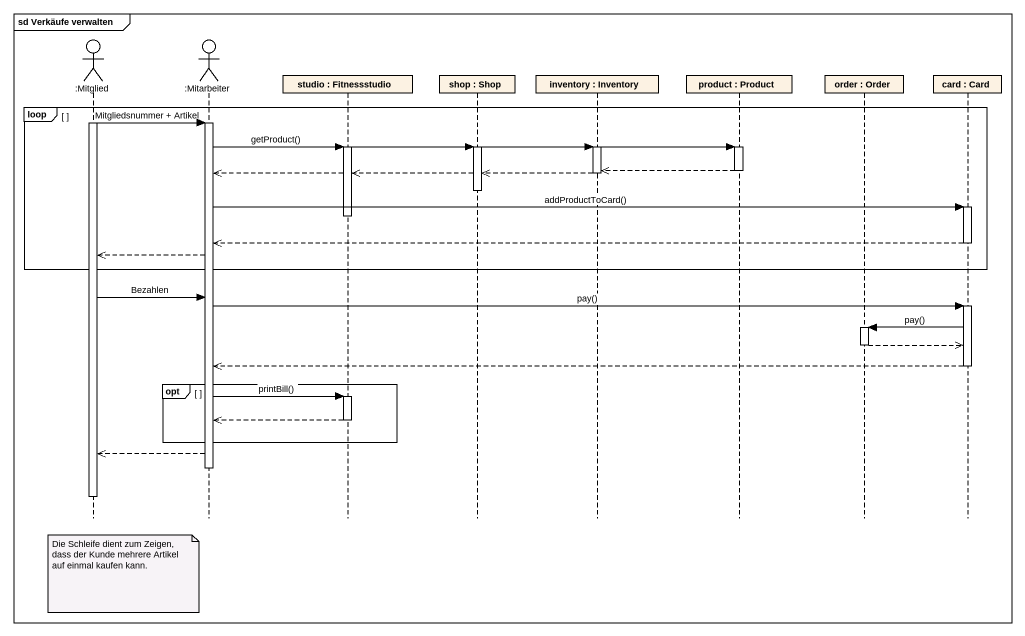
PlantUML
@startuml
mainframe sd Verkäufe verwalten
hide footbox
actor ":Mitglied" as Mitglied
actor ":Mitarbeiter" as Mitarbeiter
participant "studio : Fitnessstudio" as studio
participant "shop : Shop" as shop
participant "inventory : Inventory" as inventory
participant "product : Product" as product
participant "order : Order" as order
participant "card : Card" as card_

loop
  activate Mitglied
  Mitglied -> Mitarbeiter : Mitgliedsnummer + Artikel
  activate Mitarbeiter
  Mitarbeiter -> studio : getProduct()
  studio -> shop
  shop -> inventory
  inventory -> product
  activate studio
  activate shop
  activate inventory
  activate product
  product -->> inventory
  deactivate product
  studio -->> Mitarbeiter
  shop -->> studio
  inventory -->> shop
  deactivate inventory
  deactivate shop
  Mitarbeiter -> card_ : addProductToCard()
  activate card_
  deactivate studio
  card_ -->> Mitarbeiter
  deactivate card_
  Mitarbeiter -->> Mitglied
end
Mitglied -> Mitarbeiter : Bezahlen
Mitarbeiter -> card_ : pay()
activate card_
card_ -> order : pay()
activate order
order -->> card_
deactivate order
card_ -->> Mitarbeiter
deactivate card_
opt
  Mitarbeiter -> studio : printBill()
  activate studio
  studio -->> Mitarbeiter
  deactivate studio
end
Mitarbeiter -->> Mitglied
deactivate Mitarbeiter
deactivate Mitglied
note over Mitglied : Die Schleife dient zum Zeigen, dass der Kunde mehrere Artikel auf einmal kaufen kann.
@enduml
